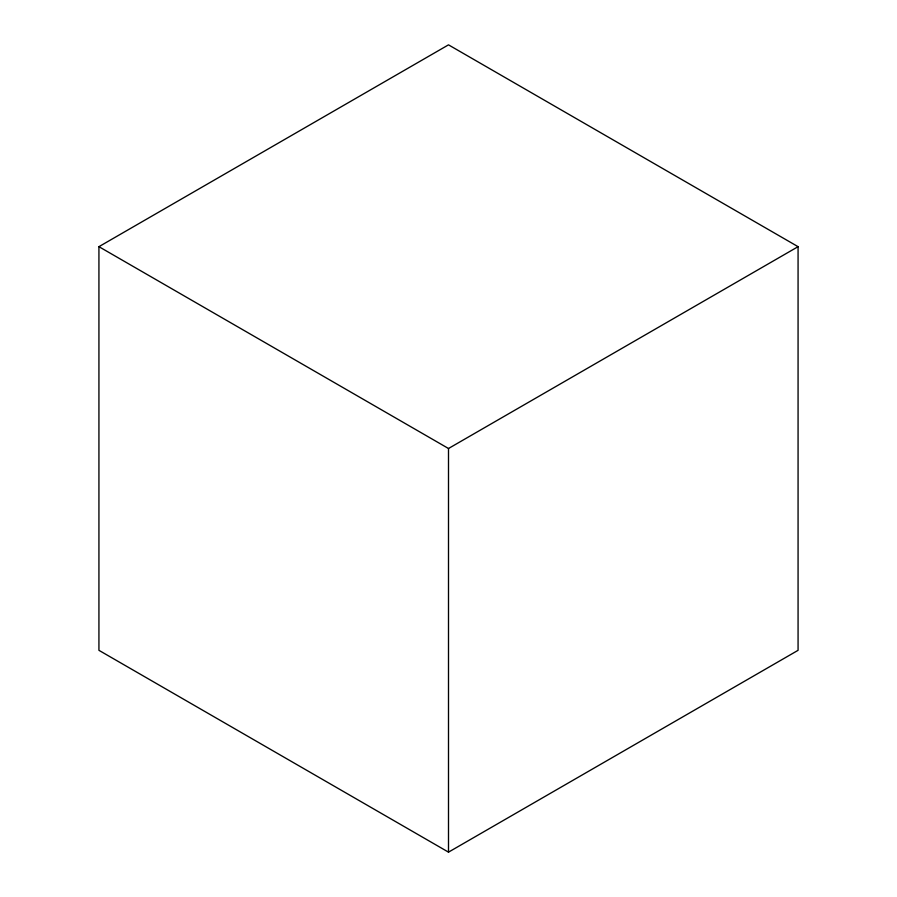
<?xml version="1.0" encoding="UTF-8"?>
<svg xmlns="http://www.w3.org/2000/svg" width="897" height="897" viewBox="0 0 897 897"><rect width="100%" height="100%" fill="white"/><g stroke="black" fill="none" stroke-linecap="round" stroke-linejoin="round"><path stroke-width="1.35" d="M98.928 246.675L448.5 44.85L798.072 246.675L798.072 650.325L448.5 852.15L98.928 650.325L98.928 246.675L448.5 448.5L798.072 246.675M448.5 448.5L448.5 852.15"/></g></svg>
